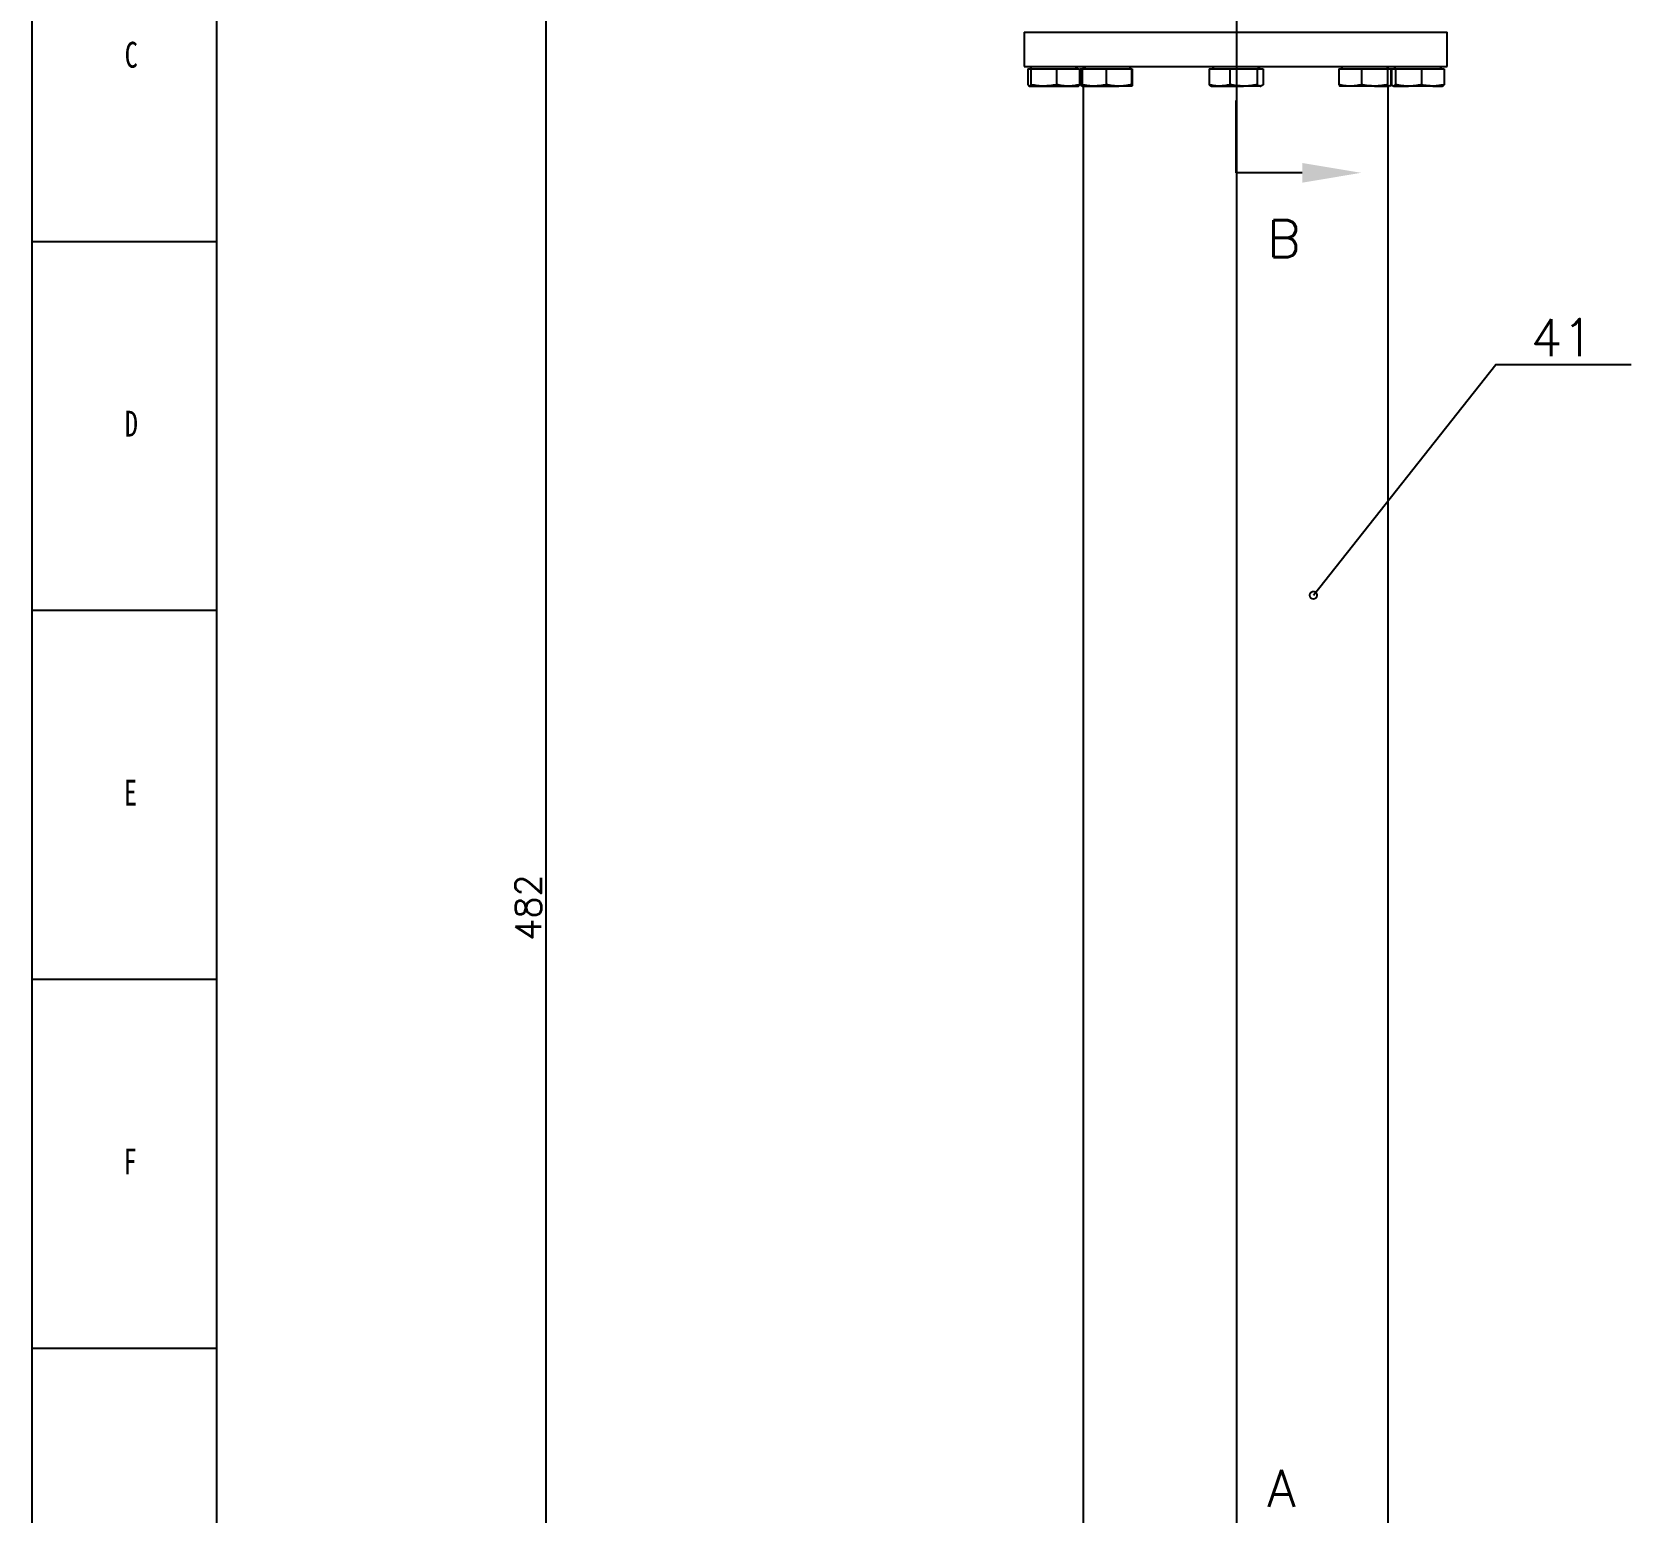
# Model space of a CAD drawing. Header units: millimetres. Extents: x 56 to 1245, y 45 to 886.
# Drawn here: x 56.4 to 273, y 543.1 to 743.7 of the extents above; entities that cross this region are included whole.
import ezdxf
from ezdxf.enums import TextEntityAlignment as Align

# ---------------------------------------------------------------- set-up
doc = ezdxf.new("R2010")
doc.units = ezdxf.units.MM
doc.layers.get('0').update_dxf_attribs({"color": 3})
doc.styles.add('SLDTEXTSTYLE1', font='hyswlongfangsong.ttf')
doc.styles.get("Standard").update_dxf_attribs({"font": 'txt', "bigfont": 'gbcbig.shx'})

# ---------------------------------------------------------------- blocks, each defined once
blk = doc.blocks.new('_DotSmall')
at = {"color": 0, "linetype": 'ByBlock', "const_width": 0.5}
blk.add_lwpolyline([(-0.0625, 0, 1), (0.0625, 0, 1)], format="xyb", close=True, dxfattribs=at)

msp = doc.modelspace()

# ---------------------------------------------------------------- linework, layer by layer
at = {"layer": 'Defpoints', "lineweight": -3}
for p, q in [((56.36, 885.84), (56.36, 44.84)), ((81.36, 875.89), (81.36, 54.84)), ((125.98, 782.21), (125.98, 467.88)), ((191.3, 738.71), (191.3, 736.57)), ((219.54, 724.63), (219.54, 734.42)), ((219.54, 724.63), (219.54, 724.63)), ((56.36, 715.34), (81.36, 715.34)), ((56.36, 665.34), (81.36, 665.34)), ((56.36, 615.34), (81.36, 615.34)), ((56.36, 565.34), (81.36, 565.34))]:
    msp.add_line(p, q, dxfattribs=at)
at = {"layer": 'Defpoints', "lineweight": -3, "ltscale": 0.5}
msp.add_line((219.56, 857.45), (219.56, 272.6), dxfattribs=at)
at = {"layer": 'Defpoints', "linetype": 'Continuous', "lineweight": -3}
for p, q in [((190.81, 743.71), (190.81, 739.05)), ((190.81, 743.71), (248.14, 743.71)), ((248.14, 739.05), (248.14, 743.71)), ((190.81, 739.05), (248.14, 739.05)), ((191.9, 739.05), (191.56, 738.71)), ((198.06, 738.71), (197.72, 739.05)), ((198.81, 739.05), (198.81, 738.71)), ((199.15, 739.05), (198.82, 738.71)), ((205.31, 738.71), (204.98, 739.05)), ((216.6, 739.05), (216.27, 738.71)), ((222.76, 738.71), (222.43, 739.05)), ((234.03, 739.05), (233.7, 738.71)), ((240.19, 738.71), (239.86, 739.05)), ((240.14, 738.77), (240.14, 739.05)), ((241.23, 739.05), (240.9, 738.71)), ((247.39, 738.71), (247.06, 739.05)), ((191.3, 738.71), (191.69, 738.71)), ((191.69, 738.71), (191.69, 736.57)), ((191.69, 738.71), (195.2, 738.71)), ((195.2, 738.71), (195.2, 736.57)), ((195.2, 738.71), (198.32, 738.71)), ((198.32, 738.71), (198.32, 736.57)), ((198.37, 738.71), (198.37, 736.57)), ((198.37, 738.71), (198.66, 738.71)), ((198.66, 738.71), (198.66, 736.57)), ((198.66, 738.71), (201.93, 738.71)), ((198.81, 738.77), (198.76, 738.71)), ((201.93, 738.71), (201.93, 736.57)), ((201.93, 738.71), (205.33, 738.71)), ((205.33, 738.71), (205.33, 736.57)), ((205.33, 738.71), (205.46, 738.71)), ((205.46, 738.71), (205.46, 736.57)), ((215.85, 738.71), (215.85, 736.57)), ((215.85, 738.71), (218.69, 738.71)), ((218.69, 738.71), (218.69, 736.57)), ((218.69, 738.71), (222.36, 738.71)), ((222.36, 738.71), (222.36, 736.57)), ((222.36, 738.71), (223.18, 738.71)), ((223.18, 738.71), (223.18, 736.57)), ((233.42, 738.71), (233.42, 736.57)), ((233.42, 738.71), (236.52, 738.71)), ((236.52, 738.71), (236.52, 736.57)), ((236.52, 738.71), (240.04, 738.71)), ((240.04, 738.71), (240.04, 736.57)), ((240.04, 738.71), (240.47, 738.71)), ((240.47, 738.71), (240.47, 736.57)), ((240.47, 738.71), (240.58, 738.71)), ((240.58, 738.71), (240.58, 736.57)), ((240.58, 738.71), (241.1, 738.71)), ((241.1, 738.71), (241.1, 736.57)), ((241.1, 738.71), (244.66, 738.71)), ((244.66, 738.71), (244.66, 736.57)), ((244.66, 738.71), (247.7, 738.71)), ((247.7, 738.71), (247.7, 736.57)), ((191.49, 736.38), (193.44, 736.38)), ((193.44, 736.38), (196.76, 736.38)), ((196.76, 736.38), (198.14, 736.38)), ((198.14, 736.38), (198.16, 736.39)), ((198.61, 736.4), (198.67, 736.38)), ((198.67, 736.38), (198.73, 736.38)), ((198.73, 736.38), (198.73, 736.38)), ((198.73, 736.38), (200.3, 736.38)), ((198.81, 736.38), (198.81, 525.71)), ((200.3, 736.38), (203.63, 736.38)), ((205.39, 736.38), (203.63, 736.38)), ((205.4, 736.38), (205.4, 736.38)), ((216.1, 736.41), (216.18, 736.38)), ((216.18, 736.38), (217.27, 736.38)), ((217.27, 736.38), (220.53, 736.38)), ((222.77, 736.38), (220.53, 736.38)), ((222.77, 736.38), (222.85, 736.38)), ((222.85, 736.38), (222.93, 736.41)), ((234.97, 736.38), (233.61, 736.38)), ((238.28, 736.38), (234.97, 736.38)), ((238.28, 736.38), (240.26, 736.38)), ((240.14, 525.71), (240.14, 736.38)), ((240.37, 736.43), (240.48, 736.48)), ((240.6, 736.54), (240.5, 736.52)), ((240.84, 736.38), (242.88, 736.38)), ((246.18, 736.38), (242.88, 736.38)), ((246.18, 736.38), (247.48, 736.38))]:
    msp.add_line(p, q, dxfattribs=at)
at = {"layer": 'Defpoints', "lineweight": -3}
for points in [[(228.48, 724.63), (219.54, 724.63)], [(229.99, 667.38), (254.7, 698.64), (273.03, 698.64)]]:
    msp.add_lwpolyline(points, dxfattribs=at)
at = {"layer": 'Defpoints', "linetype": 'Continuous', "lineweight": -3}
for points, knots in [([(191.3, 736.57), (191.3, 736.57), (191.32, 736.54), (191.35, 736.48), (191.4, 736.43), (191.44, 736.39), (191.48, 736.38), (191.49, 736.38)], [0, 0, 0, 0, 0.026963, 0.269149, 0.511681, 0.755547, 1, 1, 1, 1]), ([(191.69, 736.57), (191.69, 736.57), (191.67, 736.54), (191.64, 736.48), (191.59, 736.43), (191.54, 736.39), (191.51, 736.38), (191.49, 736.38)], [0, 0, 0, 0, 0.026963, 0.269149, 0.511681, 0.755547, 1, 1, 1, 1]), ([(193.44, 736.38), (193.32, 736.38), (193.03, 736.39), (192.6, 736.42), (192.14, 736.48), (191.84, 736.54), (191.69, 736.57)], [0, 0, 0, 0, 0.217736, 0.477898, 0.738694, 1, 1, 1, 1]), ([(195.2, 736.57), (194.9, 736.51), (194.32, 736.41), (193.73, 736.39), (193.44, 736.38)], [0, 0, 0, 0, 0.516077, 1, 1, 1, 1]), ([(196.76, 736.38), (196.65, 736.38), (196.4, 736.39), (195.87, 736.43), (195.47, 736.52), (195.2, 736.57)], [0, 0, 0, 0, 0.21776, 0.477798, 1, 1, 1, 1]), ([(198.32, 736.57), (198.18, 736.54), (197.79, 736.46), (197.27, 736.39), (196.88, 736.38), (196.76, 736.38)], [0, 0, 0, 0, 0.266362, 0.766263, 1, 1, 1, 1]), ([(198.12, 736.38), (198.14, 736.38), (198.17, 736.39), (198.22, 736.43), (198.27, 736.48), (198.3, 736.53), (198.32, 736.57), (198.32, 736.57)], [0, 0, 0, 0, 0.24194, 0.484479, 0.72856, 0.973037, 1, 1, 1, 1]), ([(198.73, 736.38), (198.71, 736.38), (198.66, 736.39), (198.6, 736.41), (198.53, 736.44), (198.45, 736.49), (198.4, 736.54), (198.37, 736.57)], [0, 0, 0, 0, 0.186128, 0.372535, 0.559703, 0.747088, 1, 1, 1, 1]), ([(200.3, 736.38), (200.18, 736.38), (199.91, 736.39), (199.51, 736.42), (199.09, 736.48), (198.8, 736.54), (198.66, 736.57)], [0, 0, 0, 0, 0.217736, 0.477898, 0.738694, 1, 1, 1, 1]), ([(198.66, 736.57), (198.66, 736.57), (198.67, 736.54), (198.68, 736.48), (198.7, 736.43), (198.71, 736.39), (198.73, 736.38), (198.73, 736.38)], [0, 0, 0, 0, 0.026963, 0.269149, 0.511681, 0.755547, 1, 1, 1, 1]), ([(201.93, 736.57), (201.65, 736.51), (201.11, 736.41), (200.56, 736.39), (200.3, 736.38)], [0, 0, 0, 0, 0.516077, 1, 1, 1, 1]), ([(203.63, 736.38), (203.5, 736.38), (203.23, 736.39), (202.66, 736.43), (202.22, 736.52), (201.93, 736.57)], [0, 0, 0, 0, 0.21776, 0.477798, 1, 1, 1, 1]), ([(205.33, 736.57), (205.18, 736.54), (204.75, 736.46), (204.18, 736.39), (203.76, 736.38), (203.63, 736.38)], [0, 0, 0, 0, 0.266362, 0.766263, 1, 1, 1, 1]), ([(205.39, 736.38), (205.39, 736.38), (205.38, 736.39), (205.36, 736.43), (205.34, 736.48), (205.33, 736.53), (205.33, 736.57), (205.33, 736.57)], [0, 0, 0, 0, 0.24194, 0.484479, 0.72856, 0.973037, 1, 1, 1, 1]), ([(205.46, 736.57), (205.46, 736.54), (205.45, 736.49), (205.43, 736.44), (205.42, 736.41), (205.41, 736.39), (205.4, 736.38), (205.39, 736.38)], [0, 0, 0, 0, 0.252912, 0.439119, 0.625523, 0.812624, 1, 1, 1, 1]), ([(217.27, 736.38), (217.17, 736.38), (216.94, 736.39), (216.59, 736.42), (216.22, 736.48), (215.97, 736.54), (215.85, 736.57)], [0, 0, 0, 0, 0.217736, 0.477898, 0.738694, 1, 1, 1, 1]), ([(215.85, 736.57), (215.85, 736.57), (215.89, 736.54), (215.96, 736.48), (216.04, 736.43), (216.09, 736.42), (216.11, 736.41)], [0, 0, 0, 0, 0.043154, 0.430781, 0.81896, 1, 1, 1, 1]), ([(218.69, 736.57), (218.45, 736.51), (217.98, 736.41), (217.5, 736.39), (217.27, 736.38)], [0, 0, 0, 0, 0.516077, 1, 1, 1, 1]), ([(220.53, 736.38), (220.39, 736.38), (220.1, 736.39), (219.48, 736.43), (219.01, 736.52), (218.69, 736.57)], [0, 0, 0, 0, 0.21776, 0.477798, 1, 1, 1, 1]), ([(222.36, 736.57), (222.2, 736.54), (221.73, 736.46), (221.12, 736.39), (220.67, 736.38), (220.53, 736.38)], [0, 0, 0, 0, 0.266362, 0.766263, 1, 1, 1, 1]), ([(222.77, 736.38), (222.74, 736.38), (222.67, 736.39), (222.57, 736.43), (222.47, 736.48), (222.4, 736.53), (222.36, 736.57), (222.36, 736.57)], [0, 0, 0, 0, 0.24194, 0.484479, 0.72856, 0.973037, 1, 1, 1, 1]), ([(223.18, 736.57), (223.15, 736.54), (223.09, 736.49), (223, 736.44), (222.93, 736.41), (222.85, 736.39), (222.8, 736.38), (222.77, 736.38)], [0, 0, 0, 0, 0.2529122, 0.4391187, 0.6255231, 0.8126237, 1, 1, 1, 1]), ([(234.97, 736.38), (234.85, 736.38), (234.61, 736.39), (234.09, 736.43), (233.69, 736.52), (233.42, 736.57)], [0, 0, 0, 0, 0.21776, 0.477798, 1, 1, 1, 1]), ([(233.42, 736.57), (233.46, 736.51), (233.53, 736.41), (233.6, 736.39), (233.63, 736.38)], [0, 0, 0, 0, 0.516077, 1, 1, 1, 1]), ([(236.52, 736.57), (236.38, 736.54), (235.99, 736.46), (235.47, 736.39), (235.09, 736.38), (234.97, 736.38)], [0, 0, 0, 0, 0.2663617, 0.7662634, 1, 1, 1, 1]), ([(238.28, 736.38), (238.14, 736.38), (237.85, 736.39), (237.42, 736.43), (236.99, 736.48), (236.69, 736.53), (236.53, 736.57), (236.52, 736.57)], [0, 0, 0, 0, 0.24194, 0.4844788, 0.7285603, 0.9730375, 1, 1, 1, 1]), ([(240.04, 736.57), (239.9, 736.54), (239.64, 736.49), (239.27, 736.44), (238.94, 736.41), (238.61, 736.39), (238.39, 736.38), (238.28, 736.38)], [0, 0, 0, 0, 0.2529122, 0.4391187, 0.6255231, 0.8126237, 1, 1, 1, 1]), ([(240.26, 736.38), (240.24, 736.38), (240.21, 736.39), (240.16, 736.42), (240.1, 736.48), (240.06, 736.54), (240.04, 736.57)], [0, 0, 0, 0, 0.2177358, 0.4778978, 0.7386945, 1, 1, 1, 1]), ([(240.47, 736.57), (240.44, 736.51), (240.37, 736.41), (240.29, 736.39), (240.26, 736.38)], [0, 0, 0, 0, 0.516077, 1, 1, 1, 1]), ([(240.48, 736.48), (240.49, 736.48), (240.53, 736.49), (240.58, 736.52), (240.61, 736.53)], [0, 0, 0, 0, 0.251119, 1, 1, 1, 1]), ([(240.84, 736.38), (240.82, 736.38), (240.78, 736.39), (240.71, 736.42), (240.65, 736.48), (240.6, 736.54), (240.58, 736.57)], [0, 0, 0, 0, 0.217736, 0.477898, 0.738694, 1, 1, 1, 1]), ([(241.1, 736.57), (241.05, 736.51), (240.97, 736.41), (240.88, 736.39), (240.84, 736.38)], [0, 0, 0, 0, 0.516077, 1, 1, 1, 1]), ([(242.88, 736.38), (242.75, 736.38), (242.46, 736.39), (241.87, 736.43), (241.41, 736.52), (241.1, 736.57)], [0, 0, 0, 0, 0.21776, 0.477798, 1, 1, 1, 1]), ([(244.66, 736.57), (244.5, 736.54), (244.05, 736.46), (243.46, 736.39), (243.02, 736.38), (242.88, 736.38)], [0, 0, 0, 0, 0.2663617, 0.7662634, 1, 1, 1, 1]), ([(246.18, 736.38), (246.06, 736.38), (245.81, 736.39), (245.44, 736.43), (245.07, 736.48), (244.81, 736.53), (244.67, 736.57), (244.66, 736.57)], [0, 0, 0, 0, 0.24194, 0.484479, 0.72856, 0.973037, 1, 1, 1, 1]), ([(247.7, 736.57), (247.58, 736.54), (247.36, 736.49), (247.04, 736.44), (246.75, 736.41), (246.47, 736.39), (246.28, 736.38), (246.18, 736.38)], [0, 0, 0, 0, 0.252912, 0.439119, 0.625523, 0.812624, 1, 1, 1, 1]), ([(247.45, 736.38), (247.46, 736.38), (247.51, 736.39), (247.57, 736.42), (247.64, 736.48), (247.68, 736.54), (247.7, 736.57)], [0, 0, 0, 0, 0.2177358, 0.4778978, 0.7386945, 1, 1, 1, 1])]:
    msp.add_open_spline(points, degree=3, knots=knots, dxfattribs=at)
at = {"layer": 'Defpoints', "lineweight": -3}
msp.add_solid([(228.48, 725.96), (236.48, 724.63), (228.48, 723.29)], dxfattribs=at)

# ---------------------------------------------------------------- block references
at = {"layer": 'Defpoints', "lineweight": -3, "xscale": 2, "yscale": 2, "zscale": 2, "rotation": 231.6792471094947}
msp.add_blockref('_DotSmall', (229.99, 667.38), dxfattribs=at)

# ---------------------------------------------------------------- texts
at = {"layer": 'Defpoints', "style": 'SLDTEXTSTYLE1'}
for s, p in [('C', (68.92, 738.88)), ('D', (68.94, 688.88)), ('E', (68.82, 638.88)), ('F', (68.79, 588.88))]:
    msp.add_text(s, height=3.5, dxfattribs=at).set_placement(p)
at = {"layer": 'Defpoints'}
for s, p in [('B', (223.74, 713.19)), ('A', (223.74, 543.83))]:
    msp.add_text(s, height=5, dxfattribs=at).set_placement(p)
at = {"layer": 'Defpoints', "lineweight": -3}
msp.add_text('41', height=5, dxfattribs=at).set_placement((263.71, 702.3), align=Align.MIDDLE_CENTER)
at = {"layer": 'Defpoints', "lineweight": -3, "insert": (123.61, 625.05), "char_height": 3.5, "attachment_point": 5, "rotation": 90}
msp.add_mtext('482', dxfattribs=at)

doc.saveas('drawing.dxf')
